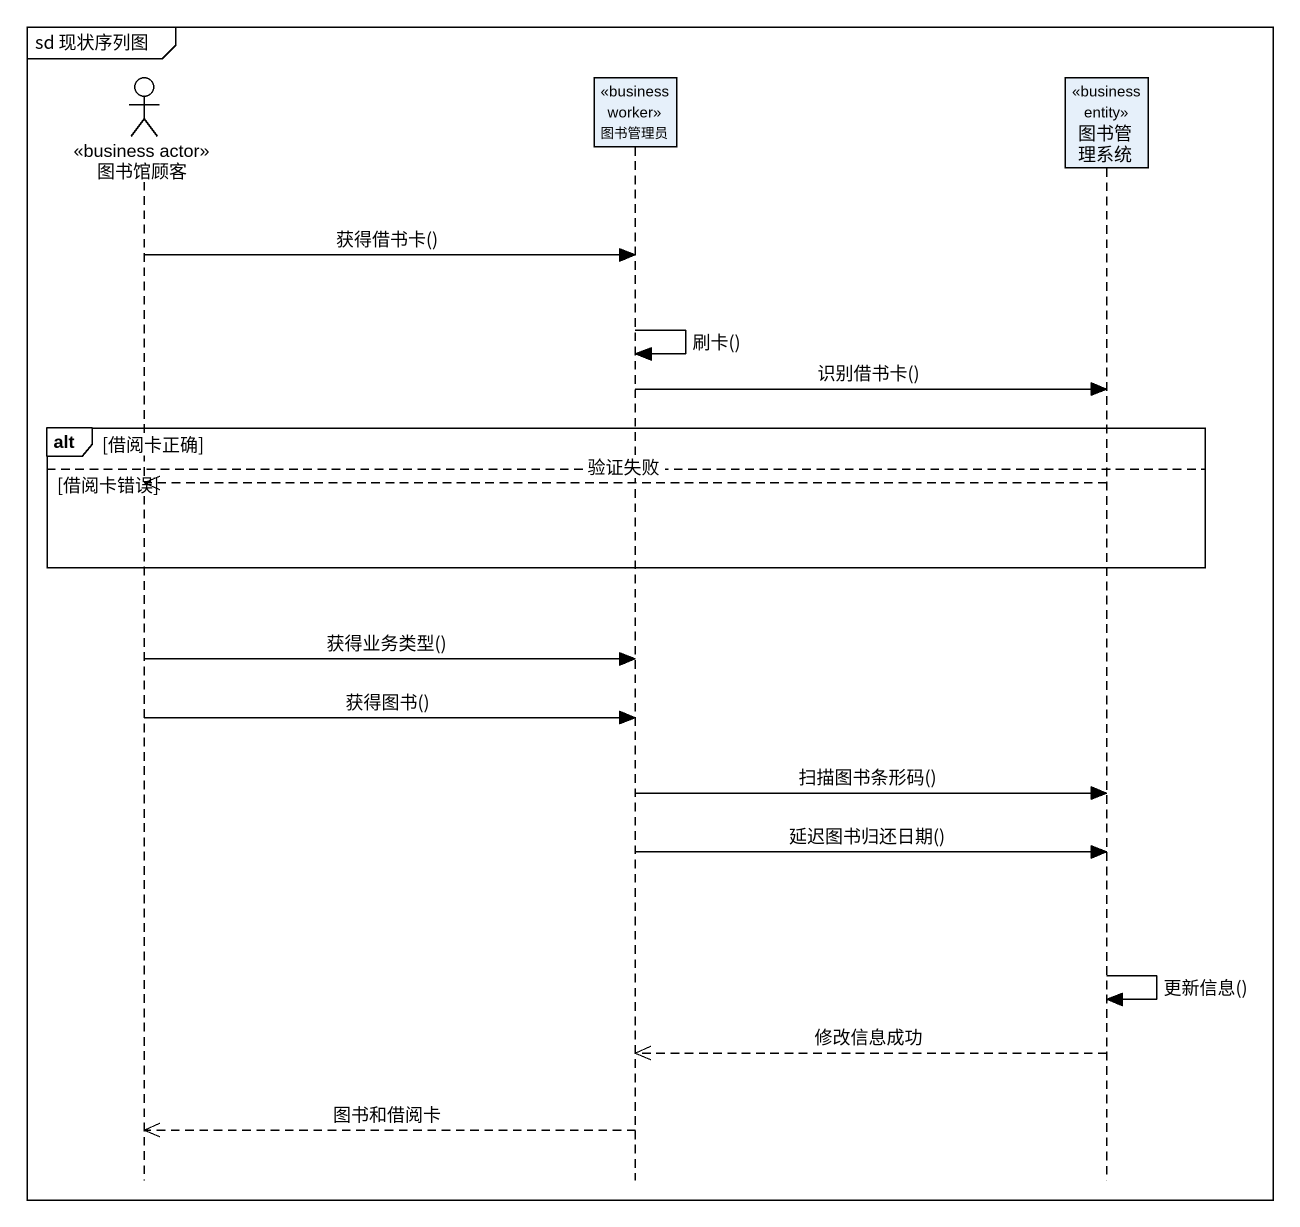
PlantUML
@startuml
mainframe sd 现状序列图
hide footbox
actor 图书馆顾客 <<business actor>>
participant 图书管理员 <<business worker>>
participant 图书管理系统 <<business entity>>

图书馆顾客 -> 图书管理员 : 获得借书卡()
图书管理员 -> 图书管理员 : 刷卡()
图书管理员 -> 图书管理系统 : 识别借书卡()
alt 借阅卡正确
else 借阅卡错误
  图书管理系统 -->> 图书馆顾客 : 验证失败
end
图书馆顾客 -> 图书管理员 : 获得业务类型()
图书馆顾客 -> 图书管理员 : 获得图书()
图书管理员 -> 图书管理系统 : 扫描图书条形码()
图书管理员 -> 图书管理系统 : 延迟图书归还日期()
图书管理系统 -> 图书管理系统 : 更新信息()
图书管理系统 -->> 图书管理员 : 修改信息成功
图书管理员 -->> 图书馆顾客 : 图书和借阅卡
@enduml
